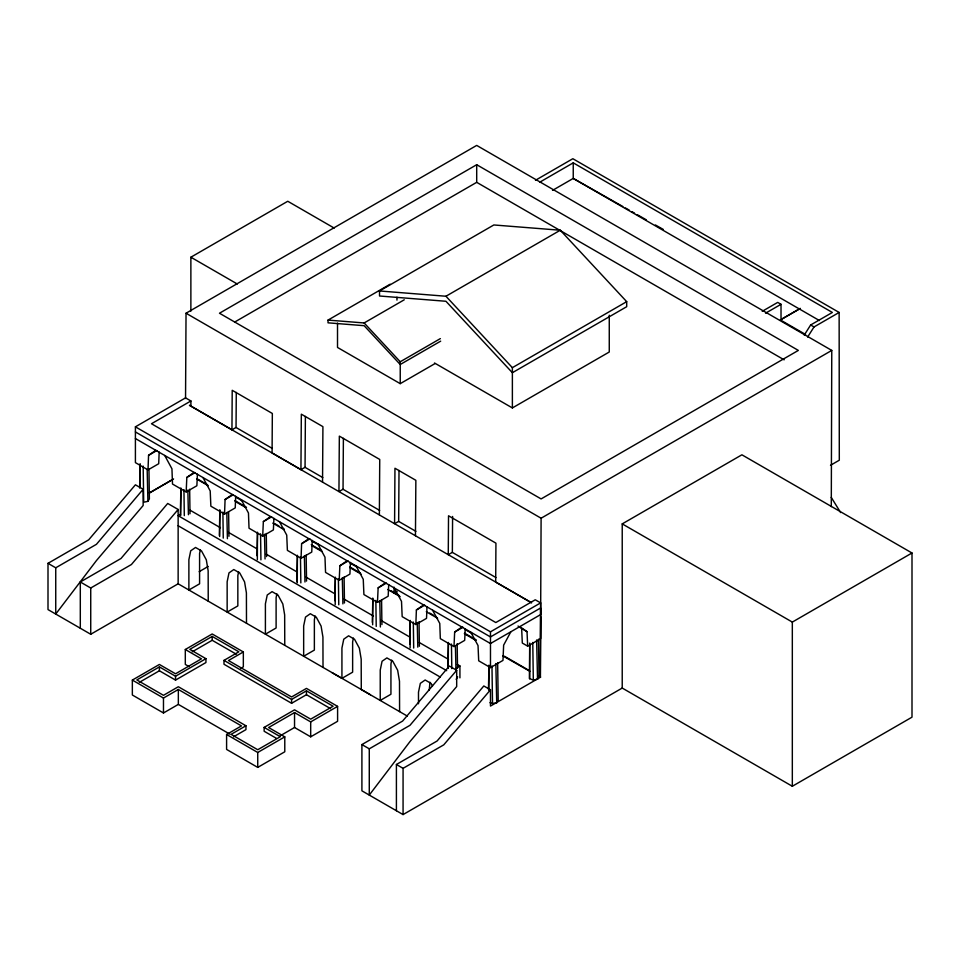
<?xml version="1.0" encoding="UTF-8"?>
<svg xmlns="http://www.w3.org/2000/svg" width="960" height="960" viewBox="0 0 960 960"><rect width="100%" height="100%" fill="white"/><g stroke="black" fill="none" stroke-linecap="round" stroke-linejoin="round"><path stroke-width="1.44" d="M353.412 638.064L352.632 641.856L352.632 672.18L341.928 678.36L341.928 648.036L343.764 639.18L348.588 635.82L354.54 639.264L359.352 648.18L361.188 659.16L361.284 689.532L407.364 716.1M418.488 703.764L418.488 692.208L420.336 683.352L425.148 680.004L431.1 683.436L432.48 685.98M429.192 690.36L429.984 682.236M537.768 675.804L540.348 677.28L541.104 518.22L186.036 313.224L185.544 398.508M540.348 677.28L540.624 616.656M139.992 487.488L140.112 463.752M180.72 515.472L180.864 488.76M219.684 536.472L219.828 509.772M257.34 559.704L257.484 533.004M297.264 582.756L297.396 556.044M335.196 604.644L335.328 577.944M372.648 624.792L372.792 598.08M410.1 647.904L410.244 621.192M448.248 668.436L448.38 643.212M488.808 690.36L488.928 665.136M538.464 639.192L539.004 676.764L537.528 679.188L533.316 680.04L529.548 678.672L529.728 643.068M272.28 448.428L236.04 427.5L231.948 429.78L232.212 390.3L272.34 413.472L272.076 452.94L300.936 469.644L305.052 467.34L322.812 477.6M236.04 427.5L236.28 392.412M300.936 469.644L301.332 414.18L322.92 426.648L322.536 482.076M305.052 467.34L305.388 416.4M379.668 510.42L343.044 489.276L343.392 438.336M379.368 514.896L379.74 459.456L339.336 436.116L338.952 491.556L343.044 489.276M394.068 587.124L394.032 593.124L397.104 591.408M415.884 531.336L398.664 521.4L399.012 470.448M415.452 535.764L415.86 480.312L394.956 468.24L394.584 523.68L398.664 521.4M495.924 577.548L452.352 552.384L452.592 516.48M139.644 487.992L140.136 464.472M180.336 514.464L180.9 488.004M219.324 535.476L219.852 510.492M257.016 555.756L257.52 532.236M296.868 581.748L297.432 555.288M334.86 600.708L335.364 577.176M372.312 622.332L372.816 598.8M409.776 643.956L410.28 620.436M447.912 665.976L448.416 642.456M488.46 689.376L488.964 665.856M529.704 645.24L529.548 678.672M190.908 406.092L190.908 400.968L185.544 397.872L135.408 426.828L135.408 462.624L148.008 469.896L148.56 455.34L155.784 450.312M159.156 452.064L158.712 463.716L148.008 469.896M202.98 477.552L210.204 490.92L210.864 506.184L224.532 514.08L225.084 499.512L232.308 494.484M235.68 496.248L235.236 507.9L224.532 514.08M279.504 521.736L286.728 535.104L287.388 550.368L301.056 558.264L301.608 543.696L308.832 538.668M312.204 540.432L311.76 552.084L301.056 558.264M394.284 588L401.508 601.368L402.168 616.644L415.836 624.528L416.388 609.96L423.612 604.932M426.984 606.696L426.54 618.348L415.836 624.528M164.724 455.46L171.948 468.828L172.5 484.044L186.168 491.928L186.828 477.42L194.052 472.392M197.4 474.144L196.872 485.748L186.168 491.928M241.236 499.644L248.46 513.012L249.024 528.216L262.692 536.112L263.352 521.604L270.576 516.576M273.912 518.328L273.384 529.932L262.692 536.112M317.76 543.828L324.984 557.196L325.548 572.4L339.204 580.284L339.864 565.788L347.088 560.76M350.436 562.512L349.908 574.104L339.204 580.284M356.028 565.908L363.252 579.288L363.912 594.552L377.472 602.376L378.132 587.88L385.356 582.84M388.704 584.592L388.176 596.196L377.472 602.376M432.54 610.092L439.776 623.46L440.328 638.664L453.996 646.56L454.656 632.052L461.88 627.024M465.216 628.776L464.688 640.38L453.996 646.56M200.376 549.696L199.584 553.5L199.584 583.824L188.88 590.004L188.88 559.68L190.716 550.812L195.54 547.464L201.492 550.896L206.304 559.812L208.152 570.804L208.236 601.176L370.392 694.752M238.632 571.788L237.84 575.592L237.84 605.916L227.148 612.084L227.148 581.772L228.984 572.904L233.796 569.556L239.748 572.988L244.572 581.904L246.408 592.896L246.492 623.268M276.9 593.88L276.108 597.684L276.108 627.996L265.404 634.176L265.404 603.852L267.24 594.996L272.064 591.648L278.016 595.08L282.828 603.996L284.664 614.976L284.76 645.348M315.156 615.972L314.364 619.764L314.364 650.088L303.66 656.268L303.66 625.944L305.508 617.088L310.32 613.728L316.272 617.172L321.096 626.088L322.932 637.068L323.016 667.44M391.728 660.144L390.936 663.948L390.936 694.26L380.232 700.44L380.232 670.128L382.068 661.26L386.892 657.912L392.844 661.344L397.656 670.26L399.492 681.24L399.588 711.624M510.864 631.776L503.64 645.144L502.98 660.408L490.476 667.62L478.692 660.816L478.032 645.552L470.808 632.184M489.996 702.684L492.516 703.596L496.728 702.744L498.192 700.32L497.652 662.748M143.172 466.08L143.7 502.212L147.9 501.36L149.376 498.924L148.944 468.588M456.18 679.344L457.656 676.908M804.24 335.1L810.648 324.984L832.356 312.456L573.24 162.852L539.628 182.268M807.624 337.056L814.032 326.94L839.136 312.456L839.304 460.212L830.496 465.3M48 563.34L88.692 539.844L135.408 484.812L143.148 489.276L96.432 544.32L55.74 567.804L48 563.34L48 609.588L90.732 634.26L178.14 583.8L208.236 601.176M80.304 581.988L120.996 558.492L167.712 503.46L178.14 509.484L131.424 564.516L90.732 588.012L80.304 581.988L80.304 628.236M361.908 744.576L402.6 721.08L449.316 666.036L456.684 670.296L409.968 725.328L369.276 748.824L361.908 744.576L361.908 790.824L403.068 814.584L622.224 688.056L792.324 786.264L912 717.168L912 552.996L741.9 454.8L622.224 523.884L622.224 688.056M396.408 764.496L437.1 741L483.816 685.968L490.476 689.808L443.76 744.852L403.068 768.336L396.408 764.496L396.408 810.744M149.412 492.936L173.592 478.908M800.196 308.484L781.02 319.596L781.02 304.308L777.708 302.4L762.228 311.304M190.872 311.148L190.872 257.208L287.76 201.264L334.188 228.072M186.036 313.224L476.7 145.416L831.768 350.412L831.288 506.628M476.7 164.712L219.468 313.224L541.104 498.924L798.348 350.412L476.7 164.712L476.7 182.328L784.152 359.832M234.984 321.888L476.7 182.328M535.476 180.276L572.844 158.712L839.136 312.456M552.528 190.38L573.24 178.428L622.8 206.508M440.688 341.148L400.236 364.5L364.14 325.692L328.032 322.824L328.032 320.088L390.168 284.208M379.524 290.964L493.848 224.964L560.28 230.232L626.7 301.656L626.7 306.696L512.376 372.708L445.944 301.272L379.524 296.004L379.524 290.964L445.944 296.244L560.28 230.232M190.908 400.968L151.476 423.744L495.816 622.548L535.26 599.784L540.624 602.88L540.624 638.676L527.676 646.152L522.312 643.056L521.652 628.548L518.04 626.04M328.032 320.088L364.14 322.956L404.268 299.784M148.56 455.34L156.888 450.528M149.544 492.9L172.692 479.544M186.828 477.42L195.144 472.62M337.512 323.124L337.512 347.448L400.236 383.652L400.236 361.764L440.364 338.604M400.236 383.652L434.916 363.636M180.516 514.296L178.14 515.676L446.688 670.68M225.084 499.512L233.412 494.712M434.496 362.988L512.376 407.94L512.376 367.668L626.7 301.656M263.352 521.604L271.668 516.804M199.164 571.668L208.188 566.448M512.376 407.94L609.264 352.008L609.264 315.228M301.608 543.696L309.936 538.884M240.864 668.304L243.336 666.876L243.336 651.948L228.48 660.528L291.6 696.972L306.456 688.392L337.596 706.368L310.692 721.896L294.54 712.572L268.632 727.536L284.784 736.86L284.784 751.788L257.736 767.4L226.596 749.424L226.596 734.496L241.464 725.916L178.344 689.472L178.344 704.4L163.476 712.98L132.348 695.004L132.348 680.076L159.396 664.464L175.536 673.788L201.444 658.824L185.304 649.5L185.304 664.428L189.024 666.576M185.304 649.5L212.196 633.972L243.336 651.948M139.344 682.344L159.396 670.776L175.536 680.1L205.932 662.544L205.932 658.68L175.536 676.224L159.396 666.9L136.836 679.932L163.476 695.316L178.344 686.736L245.952 725.772L245.952 729.636L233.568 736.788M276.576 738.42L264.144 731.256L264.144 727.392L294.54 709.836L310.692 719.16L333.108 706.224L306.456 690.84L306.456 694.704L291.6 703.284L223.992 664.248L223.992 660.384L238.848 651.804L212.196 636.42L189.792 649.356L205.932 658.68M339.864 565.788L348.192 560.976M192.276 651.78L212.196 640.284L236.316 654.204M163.476 712.98L163.476 698.052L178.344 689.472M378.132 587.88L386.448 583.068M541.104 518.22L831.768 350.412M416.388 609.96L424.716 605.16M245.952 725.772L231.084 734.352L257.736 749.736L280.296 736.716L264.144 727.392M291.6 703.284L291.6 699.42L306.456 690.84M454.656 632.052L462.972 627.252M280.296 735.732L294.54 727.5L310.692 736.824L337.596 721.296L337.596 706.368M226.596 734.496L257.736 752.472L284.784 736.86M135.408 426.828L490.476 631.824L540.624 602.88M456.36 668.028L459.924 665.964L459.924 677.856M540.624 677.124L490.476 706.068L490.476 689.808M622.224 523.884L792.324 622.092L912 552.996M765.54 313.212L781.02 304.308M781.572 319.188L800.232 308.46M452.352 552.384L448.26 554.664L448.524 515.772L495.936 543.156L495.684 582.048L531.612 602.82L189.432 405.276L231.948 429.78M625.416 207.984L629.328 210.192M631.932 211.68L634.548 213.156M637.152 214.632L646.284 219.804M655.404 224.976L663.24 229.404M502.884 655.908L530.016 671.388M819.408 320.544L573.24 178.428L573.24 162.852M810.648 324.984L814.032 326.94M780.324 319.908L805.584 334.488M190.872 257.208L237.3 284.004M521.652 628.548L527.016 631.644L527.676 646.152M135.408 431.94L490.476 636.936L540.588 608.004L540.624 614.592L490.476 643.536L135.408 438.54M235.488 496.944L241.956 500.688M312.12 541.188L319.728 545.58M350.076 563.1L357.648 567.48M464.616 629.232L472.308 633.672M197.22 478.86L207.588 484.848M234.828 500.568L246.492 507.312M275.028 523.776L278.916 526.02M281.508 527.52L284.1 529.02M311.256 544.692L321.552 550.644M349.86 566.988L360.156 572.928M391.032 590.76L398.76 595.212M429.672 613.068L433.548 615.3M464.508 633.18L476.124 639.876M504.504 656.268L529.008 670.416M235.284 501.468L245.64 507.444M272.784 523.116L284.088 529.644M311.832 545.664L321.984 551.532M349.776 567.564L361.14 574.128M387.696 589.464L400.176 596.676M426.288 611.736L437.628 618.288M464.376 633.732L475.908 640.392M190.104 510.228L220.416 527.724M227.988 532.092L257.328 549.036M266.256 554.184L296.868 571.86M305.784 577.008L335.124 593.952M344.052 599.1L373.404 616.032M381.06 620.448L410.412 637.392M419.34 642.54L448.512 659.376M457.392 664.5L459.924 665.964M178.14 525.744L440.256 677.064M306.456 694.704L330.564 708.624M223.992 660.384L291.6 699.42M178.344 704.4L229.872 734.148M132.348 680.076L163.476 698.052M332.1 672.672L341.928 678.36M196.632 478.992L208.224 485.736M519.792 626.616L527.016 631.644M445.944 296.244L512.376 367.668M364.14 322.956L400.236 361.764M831.228 497.34L840.648 512.58M536.628 639.984L537.528 679.188M495.828 663.54L496.728 702.744M455.412 645.936L455.976 670.632M417.24 622.464L417.804 647.16M379.776 600.84L380.376 626.976M342.3 577.764L342.9 603.9M304.368 555.864L304.968 582.012M264.48 534.276L265.044 558.96M226.812 512.52L227.412 538.668M187.86 490.032L188.424 514.728M147.168 469.416L147.9 501.36M532.776 642.468L533.316 680.04M491.976 666.024L492.516 703.596M457.176 643.68L457.524 668.244M451.452 644.064L451.8 668.628M419.028 621.66L419.388 646.224M413.316 622.044L413.688 648.06M381.576 600.024L381.924 624.6M375.852 600.42L376.224 626.424M344.1 576.96L344.472 602.976M338.4 578.796L338.772 604.8M306.168 555.06L306.552 581.076M300.468 556.896L300.84 582.912M266.28 533.46L266.604 556.584M260.556 533.856L260.928 559.86M228.612 511.716L228.96 536.28M222.888 512.1L223.26 538.116M189.66 489.228L190.008 513.792M183.936 489.612L184.308 515.628M792.324 622.092L792.324 786.264M490.476 631.824L490.476 667.62M456.684 670.296L456.684 686.556L409.968 741.588L369.276 795.072L369.276 748.824M403.068 768.336L403.068 814.584M396.96 297.18L396.96 300.12M310.692 721.896L310.692 736.824M294.54 712.572L294.54 727.5M257.736 752.472L257.736 767.4M212.196 636.42L212.196 640.284M178.14 509.484L178.14 583.8M175.536 676.224L175.536 680.1M159.396 666.9L159.396 670.776M143.148 489.276L143.148 505.536L96.432 560.58L55.74 614.052L55.74 567.804M90.732 588.012L90.732 634.26"/></g></svg>
